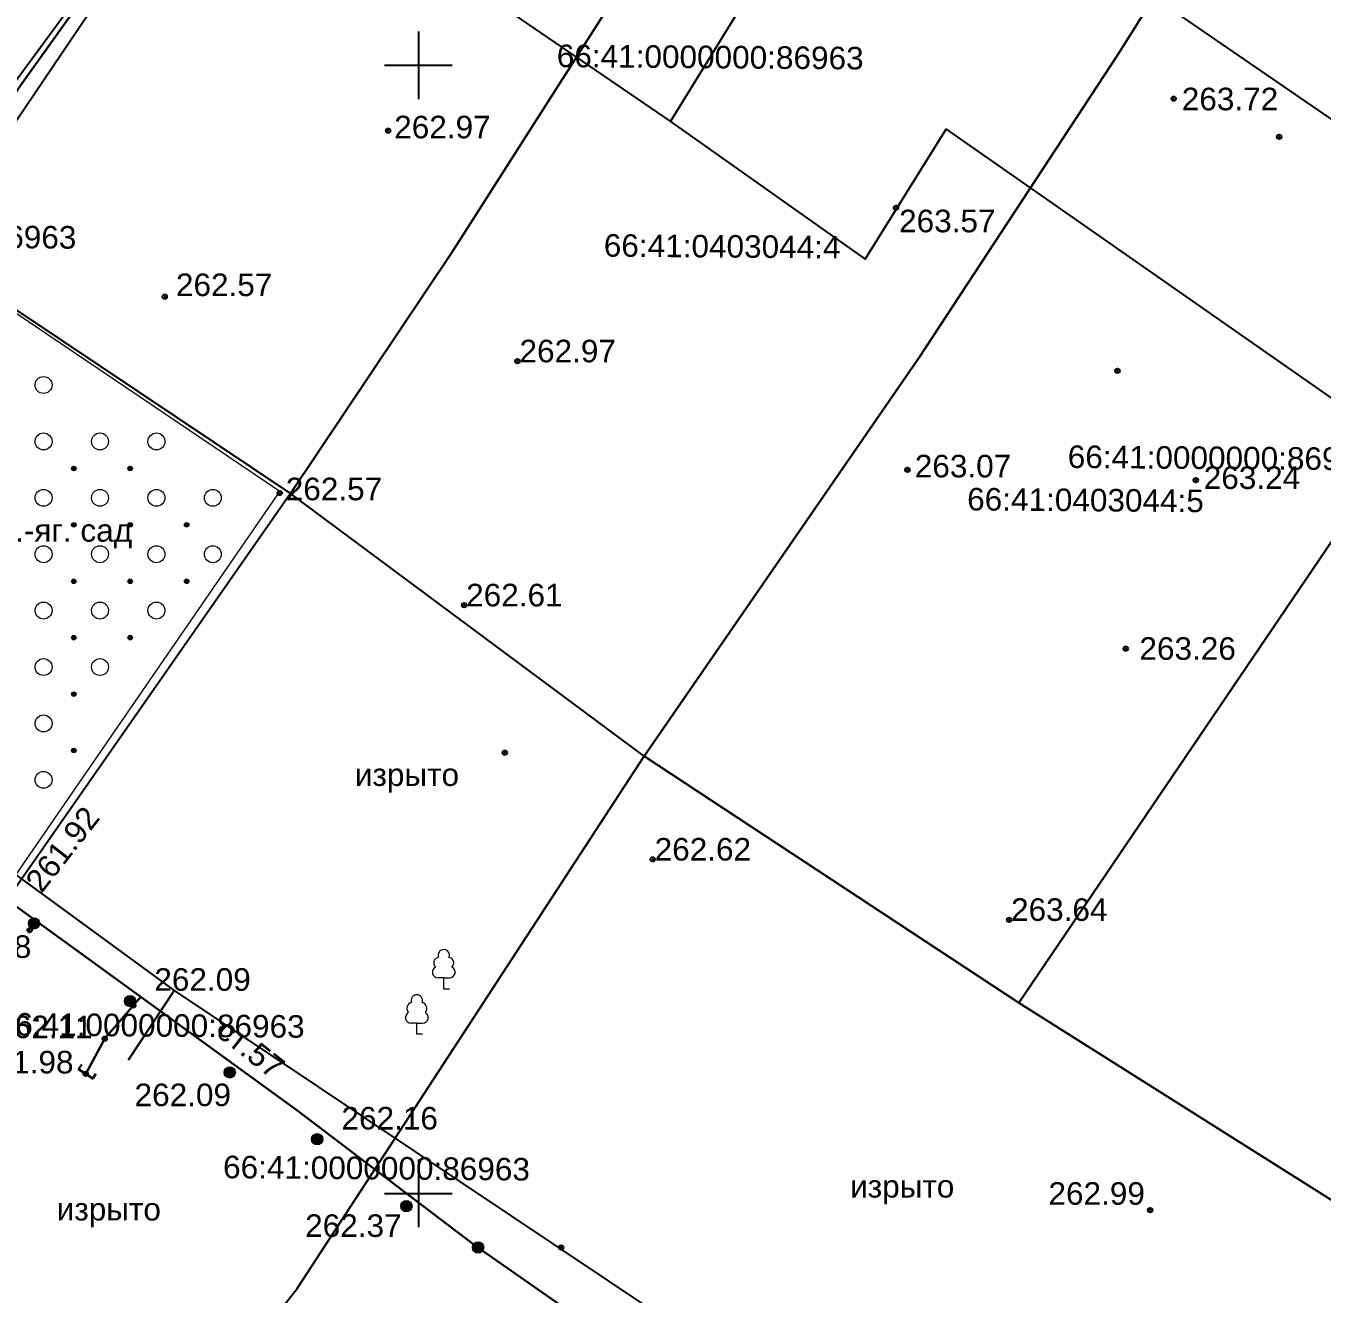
# Model space of a CAD drawing. Header units: metres. Extents: x -1448899 to 1563798, y -293564 to 398817.
# Drawn here: x 40582.6 to 40640, y 36895.5 to 36951.7 of the extents above; entities that cross this region are included whole.
import ezdxf
from ezdxf.enums import TextEntityAlignment as Align

# ---------------------------------------------------------------- set-up
doc = ezdxf.new("R2010")
doc.units = ezdxf.units.M
doc.header["$PDMODE"] = 32
doc.header["$PDSIZE"] = 0.2
for name, color, linetype in [('LABELS', 254, 'Continuous'), ('P', 94, 'Continuous'), ('T', 1, 'Continuous'), ('Газопроводы', 7, 'Continuous'), ('кадастр', 7, 'Continuous'), ('Объекты электропередачи', 7, 'Continuous'), ('Отметка', 7, 'Continuous'), ('Пикет', 7, 'Continuous'), ('Растительность', 7, 'Continuous'), ('Сетка координат', 7, 'Continuous')]:
    doc.layers.add(name, color=color, linetype=linetype)
doc.styles.get("Standard").update_dxf_attribs({"font": 'arial.ttf'})
doc.styles.add('Бм431', font='')
doc.styles.get('Бм431').set_extended_font_data('Bm431', italic=True)
doc.linetypes.add('atp_0x1', pattern='A,0,[133,ltypeshp.shx,S=0.05,R=0,X=0,Y=0],-1', length=1)
doc.linetypes.add('atp_121_g', pattern='A,8,-0.6,["Г",Бм431,S=2,R=0,X=0,Y=-1],-2.3,24', length=34.9)

# ---------------------------------------------------------------- blocks, each defined once
blk = doc.blocks.new('atp_390a')
at = {"color": 0, "linetype": 'ByBlock', "lineweight": -2}
for points in [[(0, 0.99), (-0.51, 0.99)], [(0, 0.99), (0.51, 0.99)], [(0, 0), (0, 0.99)], [(0.5, 0), (0, 0)]]:
    blk.add_lwpolyline(points, dxfattribs=at)
for centre, start, end in [((0, 3), 90, 202.242), ((0, 3), 337.758, 90), ((-0.39, 2.32), 97.9406, 227.8197), ((0.39, 2.32), 312.1803, 82.0594), ((-0.51, 1.49), 115.6346, 270), ((0.51, 1.49), 270, 64.3654)]:
    blk.add_arc(centre, 0.5, start, end, dxfattribs=at)
blk = doc.blocks.new('atp_409')
at = {"color": 0, "linetype": 'ByBlock', "lineweight": -2}
blk.add_circle((0, 0), 0.75, dxfattribs=at)
blk = doc.blocks.new('atp_410')
at = {"linetype": 'ByBlock', "lineweight": -2}
h = blk.add_hatch(color=0, dxfattribs=at)
edge = h.paths.add_edge_path()
edge.add_arc((0, 0), 0.2, 0, 360)
at = {"color": 0, "linetype": 'ByBlock', "lineweight": -2}
blk.add_circle((0, 0), 0.2, dxfattribs=at)
blk = doc.blocks.new('atp_107a')
at = {"linetype": 'ByBlock', "lineweight": -2}
h = blk.add_hatch(color=0, dxfattribs=at)
edge = h.paths.add_edge_path()
edge.add_arc((0, 0), 0.5, 0, 360)
at = {"color": 0, "linetype": 'ByBlock', "lineweight": -2}
blk.add_circle((0, 0), 0.5, dxfattribs=at)
blk = doc.blocks.new('atp_122b')
at = {"color": 0, "linetype": 'ByBlock', "lineweight": -2}
blk.add_lwpolyline([(0.5, 0.75), (0, 0.75), (0, -0.75), (0.5, -0.75)], dxfattribs=at)
blk = doc.blocks.new('A$C0BB7152E')
at = {"layer": 'P', "linetype": 'Continuous'}
for points in [[(1532991.97, 387447.52), (1532980.07, 387455.36), (1532974.7, 387458.86), (1532996.37, 387488.86), (1532998.06, 387491.86), (1533013.5, 387481.25), (1533011.75, 387478.56), (1532999.07, 387458.3)], [(1532991.97, 387447.52), (1532999.07, 387458.3), (1533011.75, 387478.56), (1533013.5, 387481.25), (1533030.05, 387469.82), (1533028.49, 387467.27), (1533019.78, 387453.76), (1533008.29, 387436.82), (1533007.73, 387436)], [(1533024.41, 387425.19), (1533007.73, 387436), (1533008.29, 387436.82), (1533019.78, 387453.76), (1533028.49, 387467.27), (1533030.05, 387469.82), (1533046.66, 387458.59)], [(1532991.97, 387447.52), (1532976.91, 387425.58), (1532970.42, 387416.99), (1532968.64, 387414.18), (1532952.06, 387425.45), (1532954, 387428.19), (1532959.13, 387435.04), (1532968.73, 387448.12), (1532974.7, 387458.86), (1532980.07, 387455.36)], [(1533040.86, 387415), (1533024.41, 387425.19), (1533046.66, 387458.59), (1533063.48, 387447.29), (1533061.91, 387444.66), (1533052.51, 387431.33)], [(1532985.42, 387402.85), (1532987.29, 387405.49), (1532992.54, 387412.29), (1533007.73, 387436), (1533024.41, 387425.19), (1533040.86, 387415), (1533029.47, 387398.85), (1533018.97, 387383.91), (1533017.35, 387381.71)]]:
    blk.add_lwpolyline(points, close=True, dxfattribs=at)
at = {"layer": 'T', "linetype": 'Continuous'}
for points in [[(1532998.66, 387492.8), (1532996.67, 387489.36), (1532994.01, 387485.38), (1532988.73, 387477.56), (1532975.79, 387458.08), (1532974.89, 387458.71), (1532964.32, 387441.74), (1532959.99, 387435.38), (1532952.54, 387424.79)], [(1532988.73, 387477.56), (1533008.68, 387464.14), (1533017.35, 387458.1), (1533020.9, 387463.9), (1533041.61, 387449.66), (1533039.29, 387446.23), (1533051.58, 387438.09), (1533075.57, 387421.28), (1533077.65, 387423.9)], [(1533008.68, 387464.14), (1533012.15, 387469.88)], [(1532964.32, 387441.74), (1532970.68, 387437.17), (1532986.99, 387425.45), (1533008.43, 387411.35), (1533015.12, 387407.17), (1533014.16, 387405.94), (1533018.49, 387402.89), (1533027.71, 387396.06), (1533026.51, 387393.61), (1533026.6, 387393.56)], [(1532986.99, 387425.45), (1532984.98, 387422.35)]]:
    blk.add_lwpolyline(points, dxfattribs=at)
at = {"layer": 'LABELS'}
for s, p in [('66:41:0000000:86963', (1533010.415, 387467.01)), ('66:41:0000000:86963', (1532975.6, 387458.795)), ('66:41:0403044:4', (1533011.01, 387458.625)), ('66:41:0000000:86963', (1533033.19, 387449.42)), ('66:41:0403044:5', (1533027.195, 387447.505)), ('66:41:0000000:86963', (1532985.985, 387423.9)), ('66:41:0000000:86963', (1532996.015, 387417.65))]:
    blk.add_text(s, height=1, dxfattribs=at).set_placement(p, align=Align.MIDDLE_CENTER)
blk = doc.blocks.new('A$C0ab4c2d5')
for p in [(176.995, 164.593), (169.829, 154.219), (142.691, 137.297), (145.187, 115.368)]:
    blk.add_point(p)
at = {"layer": 'Газопроводы', "linetype": 'atp_121_g', "lineweight": 30, "ltscale": 0.5, "elevation": 262.406, "flags": 128}
for points in [[(129.208, 178.282), (128.505, 177.456), (127.554, 176.338), (125.377, 172.695), (121.229, 166.87), (116.498, 159.863), (116.15, 160.127), (111.153, 153.1), (107.291, 147.432), (103.55, 141.457), (100.286, 136.793), (99.654, 136.177), (93.315, 126.951), (93.229, 126.834)], [(104.3, 142.54), (110.123, 138.451), (114.082, 135.439), (118.103, 132.613), (133.474, 121.445), (141.395, 115.441), (149.951, 109.451), (152.594, 107.542), (154.991, 105.989), (154.159, 104.631), (167.731, 94.598), (159.832, 84.206), (160.567, 83.563), (159.005, 81.449), (150.28, 69.209), (156.19, 65.276), (154.407, 62.721), (165.267, 55.063), (164.766, 54.521), (155.949, 42.022)]]:
    blk.add_lwpolyline(points, dxfattribs=at)
at = {"layer": 'Газопроводы', "linetype": 'atp_121_g', "lineweight": 30, "ltscale": 0.5, "flags": 128}
blk.add_lwpolyline([(124.119, 123.061), (124.965, 124.622), (126.561, 126.468)], dxfattribs=at)
at = {"layer": 'Пикет', "color": 0}
for p in [(172.319, 166.282, 263.718), (137.518, 164.867, 262.968), (160.022, 161.446, 262.968), (127.622, 157.506, 262.571), (143.253, 154.648, 262.968), (160.527, 149.831, 263.069), (173.3, 149.374, 263.243), (132.714, 148.808, 262.57), (140.889, 143.832, 262.614), (170.204, 141.904, 263.26), (149.24, 132.566, 262.622), (165.03, 129.891, 263.26), (121.636, 129.433, 262.083), (126.233, 126.088, 262.087), (124.965, 124.622, 262.106), (124.119, 123.061, 261.975), (130.417, 123.056, 262.085), (134.376, 120.161, 262.152), (138.243, 117.128, 262.374), (171.281, 117.019, 262.989)]:
    blk.add_point(p, dxfattribs=at)
at = {"layer": 'Растительность', "color": 7, "linetype": 'atp_0x1', "lineweight": 15, "flags": 128}
blk.add_lwpolyline([(114.682, 135.111), (120.709, 131.426), (132.728, 148.869), (116.745, 159.655)], dxfattribs=at)
at = {"layer": 'Газопроводы', "linetype": 'Continuous', "lineweight": 30, "xscale": 0.4999999999999999, "yscale": 0.4999999999999999, "zscale": 0.4999999999999999, "rotation": 55.86360208801966}
blk.add_blockref('atp_122b', (124.119, 123.061), dxfattribs=at)
at = {"layer": 'кадастр', "rotation": 359.5536696139991}
blk.add_blockref('A$C0BB7152E', (-1535830.425, -375345.193), dxfattribs=at)
at = {"layer": 'Объекты электропередачи', "color": 7, "linetype": 'Continuous', "lineweight": 15, "xscale": 0.4999999999999996, "yscale": 0.4999999999999996, "zscale": 0.4999999999999996, "rotation": 321.2733548779389}
for p in [(121.831, 129.728), (126.088, 126.289), (130.504, 123.126, 262.085), (134.376, 120.161, 262.152), (138.33, 117.198, 262.374), (141.502, 115.366, 262.406)]:
    blk.add_blockref('atp_107a', p, dxfattribs=at)
at = {"layer": 'Растительность', "color": 7, "linetype": 'Continuous', "lineweight": 15, "xscale": 0.5, "yscale": 0.5, "zscale": 0.5}
for name, p in [('atp_409', (122.254, 153.593)), ('atp_409', (122.254, 151.093)), ('atp_409', (124.754, 151.093)), ('atp_409', (127.254, 151.093)), ('atp_410', (123.592, 149.893)), ('atp_410', (126.092, 149.893)), ('atp_409', (122.254, 148.593)), ('atp_409', (124.754, 148.593)), ('atp_409', (127.254, 148.593)), ('atp_409', (129.754, 148.593)), ('atp_410', (123.592, 147.393)), ('atp_410', (126.092, 147.393)), ('atp_410', (128.592, 147.393)), ('atp_409', (122.254, 146.093)), ('atp_409', (124.754, 146.093)), ('atp_409', (127.254, 146.093)), ('atp_409', (129.754, 146.093)), ('atp_410', (123.592, 144.893)), ('atp_410', (126.092, 144.893)), ('atp_410', (128.592, 144.893)), ('atp_409', (122.254, 143.593)), ('atp_409', (124.754, 143.593)), ('atp_409', (127.254, 143.593)), ('atp_410', (123.592, 142.393)), ('atp_410', (126.092, 142.393)), ('atp_409', (122.254, 141.093)), ('atp_409', (124.754, 141.093)), ('atp_410', (123.592, 139.893)), ('atp_409', (122.254, 138.593)), ('atp_410', (123.592, 137.393)), ('atp_409', (122.254, 136.093)), ('atp_390a', (139.984, 126.822)), ('atp_390a', (138.791, 124.814))]:
    blk.add_blockref(name, p, dxfattribs=at)
at = {"layer": 'Отметка'}
for s, p in [('263.72', (172.68, 165.769, 263.718)), ('262.97', (137.789, 164.526, 262.968)), ('263.57', (160.156, 160.362, 262.968)), ('262.57', (128.118, 157.534, 262.571)), ('262.97', (143.34, 154.598, 262.968)), ('263.07', (160.852, 149.498, 263.069)), ('263.24', (173.654, 148.986, 263.243)), ('262.57', (132.984, 148.484)), ('фр.-яг. сад', (119.064, 146.648, 262.571)), ('262.61', (140.976, 143.782, 262.614)), ('263.26', (170.804, 141.413, 263.26)), ('изрыто', (136.044, 135.821, 525.882)), ('262.62', (149.327, 132.516, 262.622)), ('263.64', (165.117, 129.841, 263.26)), ('262.08', (117.44, 128.201, 262.083)), ('262.09', (127.161, 126.743, 262.087)), ('262.11', (120.155, 124.641, 262.106)), ('261.98', (119.309, 123.08, 261.975)), ('262.09', (126.286, 121.629, 262.085)), ('262.16', (135.453, 120.594, 262.152)), ('изрыто', (157.986, 117.578)), ('262.99', (166.775, 117.26, 262.989)), ('изрыто', (122.835, 116.563)), ('262.37', (133.843, 115.834, 262.374))]:
    blk.add_text(s, height=1, dxfattribs=at).set_placement(p)
for s, rotation, p in [('261.92', 51.97152, (122.167, 131.033, 261.917)), ('ст.57', 321.72764, (129.836, 124.808, 262.952))]:
    blk.add_text(s, height=1, rotation=rotation, dxfattribs=at).set_placement(p)

msp = doc.modelspace()

# ---------------------------------------------------------------- linework, layer by layer
at = {"layer": 'Газопроводы', "color": 6, "lineweight": 200}
msp.add_circle((43176.127, 37749.966), 11368.91, dxfattribs=at)
at = {"layer": 'Сетка координат', "color": 92}
for p, q in [((40600, 36951.5), (40600, 36948.5)), ((40598.5, 36950), (40601.5, 36950)), ((40600, 36901.5), (40600, 36898.5)), ((40598.5, 36900), (40601.5, 36900))]:
    msp.add_line(p, q, dxfattribs=at)

# ---------------------------------------------------------------- next in the draw order: block references
at = {"layer": 'Газопроводы', "rotation": 359.9999655066117}
msp.add_blockref('A$C0ab4c2d5', (40461.139, 36782.239), dxfattribs=at)

doc.saveas('drawing.dxf')
